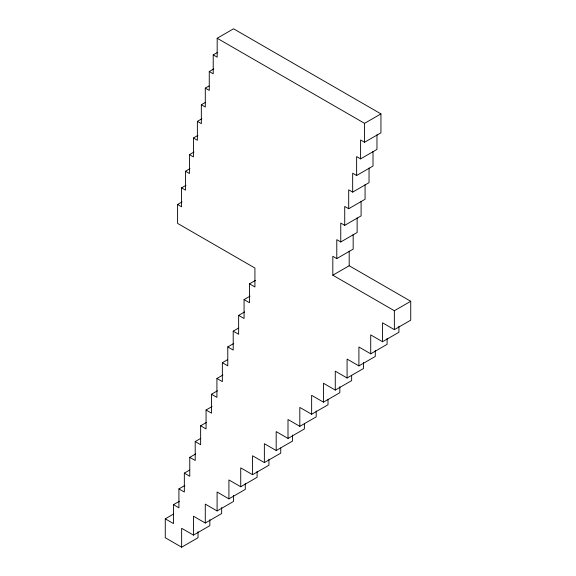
<?xml version="1.0" encoding="UTF-8"?>
<svg xmlns="http://www.w3.org/2000/svg" width="576" height="576" viewBox="0 0 576 576"><rect width="100%" height="100%" fill="white"/><g stroke="black" fill="none" stroke-linecap="round" stroke-linejoin="round"><path stroke-width="0.86" d="M181.642 547.2L165.269 537.746L165.269 518.839L173.484 523.577L173.484 504.67L178.913 507.809L178.913 488.894L184.342 492.034L184.342 473.119L189.77 476.258L189.77 457.344L195.206 460.483L195.206 441.569L200.635 444.708L200.635 425.794L206.064 428.933L206.064 410.018L211.493 413.158L211.493 394.25L216.922 397.382L216.922 378.475L222.35 381.607L222.35 362.7L227.779 365.832L227.779 346.925L233.208 350.057L233.208 331.15L238.637 334.282L238.637 315.374L244.066 318.506L244.066 299.599L249.494 302.731L249.494 283.824L254.923 286.956L254.923 268.049L177.588 223.394L177.588 204.487L181.548 206.777L181.548 187.862L185.508 190.152L185.508 171.238L189.468 173.527L189.468 154.62L193.421 156.902L193.421 137.995L197.381 140.278L197.381 121.37L201.341 123.66L201.341 104.746L205.301 107.035L205.301 88.121L209.261 90.41L209.261 71.503L213.221 73.786L213.221 54.878L217.181 57.161L217.181 38.254L233.561 28.8L380.945 113.89L380.945 132.804L364.565 142.258L360.598 139.961L360.598 158.875L356.63 156.586L356.63 175.493L352.663 173.203L352.663 192.11L348.696 189.821L348.696 208.728L344.722 206.438L344.722 225.346L340.754 223.056L340.754 241.963L336.787 239.674L336.787 258.581L332.82 256.291L332.82 275.198L394.358 310.73L410.731 301.277L410.731 320.184L394.358 329.638L382.536 322.812L382.536 341.726L370.721 334.901L370.721 353.815L358.906 346.99L358.906 365.897L347.083 359.078L347.083 377.986L335.268 371.16L335.268 390.074L323.453 383.249L323.453 402.156L311.638 395.338L311.638 414.245L299.815 407.426L299.815 426.334L288 419.508L288 438.422L276.185 431.597L276.185 450.504L264.362 443.686L264.362 462.593L252.547 455.767L252.547 474.682L240.732 467.856L240.732 486.763L228.917 479.945L228.917 498.852L217.094 492.034L217.094 510.941L205.279 504.115L205.279 523.03L193.464 516.204L193.464 535.111L181.642 528.293L181.642 547.2L198.022 537.746L198.022 531.727M213.221 54.878L217.692 52.301M209.261 71.503L213.732 68.926M205.301 88.121L209.023 85.975M201.341 104.746L205.063 102.6M197.381 121.37L201.852 118.793M193.421 137.995L197.892 135.418M189.468 154.62L193.932 152.042M185.508 171.238L189.972 168.66M181.548 187.862L186.012 185.285M177.588 204.487L182.052 201.91M217.181 38.254L364.565 123.343L380.945 113.89M360.598 158.875L376.97 149.422L376.97 134.806M356.63 175.493L373.003 166.039L373.003 151.423M352.663 192.11L369.036 182.657L369.036 168.041M348.696 208.728L365.069 199.274L365.069 184.658M344.722 225.346L361.102 215.892L361.102 201.283M249.494 283.824L255.449 280.382M340.754 241.963L357.134 232.51L357.134 217.901M244.066 299.599L250.02 296.158M336.787 258.581L353.167 249.127L353.167 234.518M238.637 315.374L244.591 311.933M233.208 331.15L238.421 328.14M332.82 275.198L349.193 265.745L410.731 301.277M227.779 346.925L233.734 343.483M222.35 362.7L227.563 359.69M216.922 378.475L222.876 375.034M211.493 394.25L217.447 390.809M206.064 410.018L212.018 406.584M200.635 425.794L206.59 422.359M195.206 441.569L200.412 438.566M382.536 341.726L398.916 332.273L398.916 326.254M189.77 457.344L195.732 453.91M370.721 353.815L387.094 344.354L387.094 338.342M358.906 365.897L375.278 356.443L375.278 350.424M347.083 377.986L363.463 368.532L363.463 362.513M184.342 473.119L189.554 470.11M335.268 390.074L351.648 380.621L351.648 375.458M323.453 402.156L339.826 392.702L339.826 386.69M178.913 488.894L184.867 485.46M311.638 414.245L328.01 404.791L328.01 399.636M299.815 426.334L316.195 416.88L316.195 410.861M288 438.422L304.373 428.962L304.373 423.806M173.484 504.67L179.438 501.235M276.185 450.504L292.558 441.05L292.558 435.031M165.269 518.839L173.455 514.109M264.362 462.593L280.742 453.139L280.742 447.984M252.547 474.682L268.927 465.228L268.927 459.209M240.732 486.763L257.105 477.31L257.105 471.298M228.917 498.852L245.29 489.398L245.29 483.379M217.094 510.941L233.474 501.487L233.474 495.468M205.279 523.03L221.652 513.569L221.652 507.557M193.464 535.111L209.837 525.658L209.837 519.646M394.358 310.73L394.358 329.638M364.565 123.343L364.565 142.258M349.193 251.136L349.193 265.745"/></g></svg>
